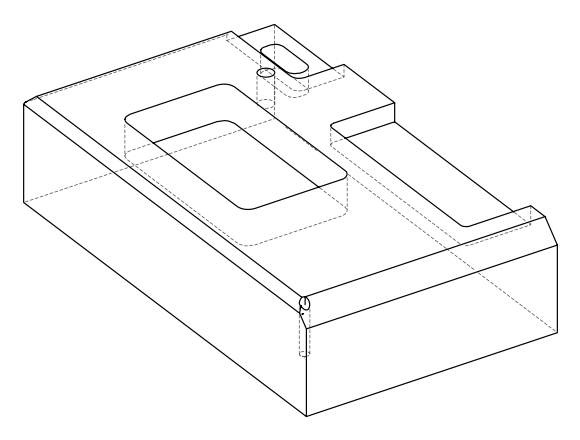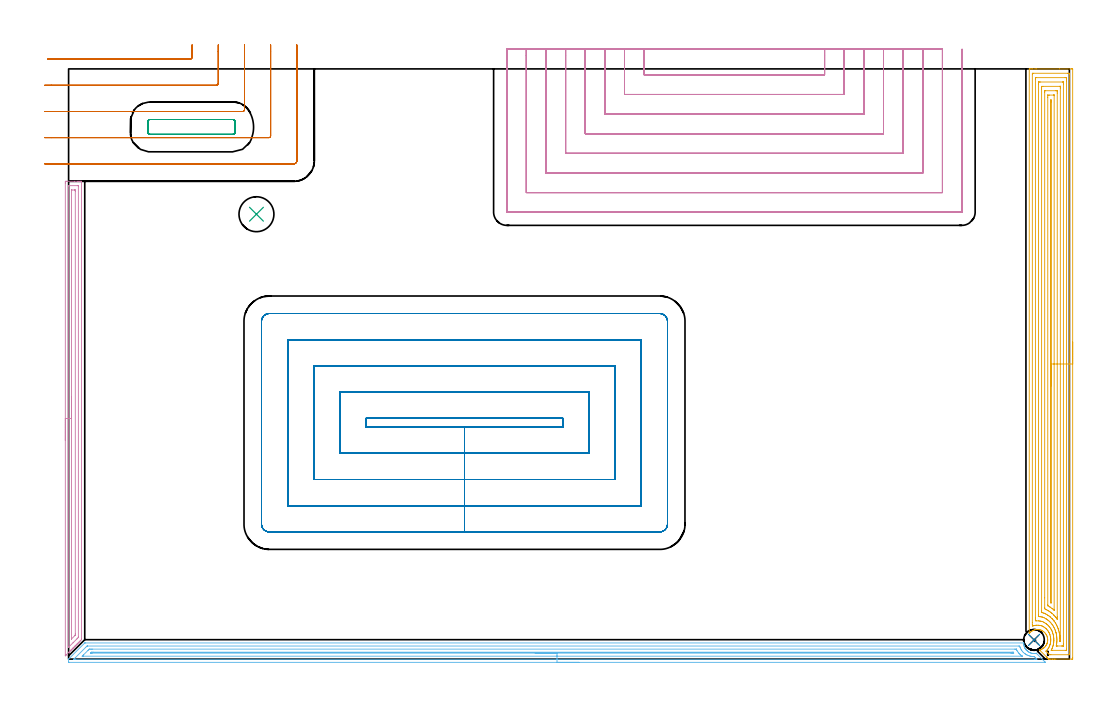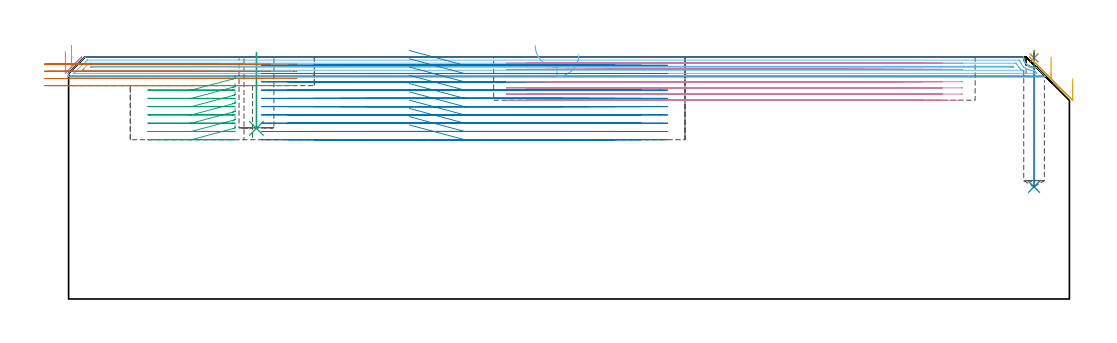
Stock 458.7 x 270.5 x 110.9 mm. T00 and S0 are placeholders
(PLAN: 10 operations, 5 tool changes, 139.9 min)
(1 SPOT_DRILL | STEP1POCKET | NXT0321_9005460120000 | 0.03 min | 3 mm3)
(2 DRILL_BLIND_HOLE_INTO_CENTER | STEP1POCKET | UGT0301_490 | 0.25 min | 4053 mm3)
(3 INDEXABLE_INSERT_DRILL_BLIND_HOLE_FROM_SOLID | STEP1POCKET_1 | NXT0302_003 | 0.14 min | 6520 mm3)
(4 AREA_MILL | FG_CHAMFER_SURFACE | UGT0205_001 | 5.34 min | 6122 mm3)
(5 AREA_MILL_1 | FG_CHAMFER_SURFACE_1 | UGT0205_001 | 17.21 min | 53290 mm3)
(6 AREA_MILL_2 | FG_CHAMFER_SURFACE_2 | UGT0205_001 | 14.21 min | 17301 mm3)
(7 MILL_CORNER_NOTCH_RECTANGULAR | CORNER_NOTCH_RECTANGULAR | NXT0201_012 | Follow Part, ap 4, ae 75% | 5.35 min | 75621 mm3)
(8 MILL_RECTANGULAR_POCKET | POCKET_RECTANGULAR_STRAIGHT | NXT0201_012 | Follow Part, ap 4, ae 75% | 40 min | 885028 mm3)
(9 MILL_RECTANGULAR_POCKET_1 | POCKET_RECTANGULAR_STRAIGHT_1 | NXT0201_012 | Follow Part, ap 4, ae 75% | 2.05 min | 29915 mm3)
(10 MILL_SLOT | SLOT_PARTIAL_RECTANGULAR | NXT0201_011 | Follow Part, ap 3, ae 75% | 55.31 min | 313042 mm3)
(TOOL NXT0321_9005460120000 | NC Spot Drill, 142deg, 12mm, Carbide, Uncoated | D12 PA142 FL30 Z2)
(TOOL UGT0301_490 | Carbide Drill 9.5 mm | D9.5 PA118 FL81 Z2)
(TOOL NXT0302_003 | Index. Insert Drill 16mm [880-D1600L20-05] | D16 PA176 FL80 Z2)
(TOOL UGT0205_001 | Chamfer Mill 20 x 3 x 45 deg. | D20 FL50 Z2)
(TOOL NXT0201_012 | ENDMILL 16mm [2P460-1600-NA 1630] | D16 FL38 Z6)
(TOOL NXT0201_011 | ENDMILL 12mm [2P460-1200-NA 1630] | D12 FL38 Z6)
(OP 1 SPOT_DRILL)
G17 G21 G94 G90
T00 M6
G54
G17 G0 G90 X442.5 Y8.8 S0 M3
G43 Z120.9 H0
G94 G81 G98 Z110.491 F250. R113.9
G80
M5
M2
(OP 2 DRILL_BLIND_HOLE_INTO_CENTER)
G17 G21 G94 G90
T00 M6
G54
G17 G0 G90 X442.5 Y8.8 S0 M3
G43 Z120.9 H0
G94 G81 G98 Z51.4 F250. R112.9
G80
M5
M2
(OP 3 INDEXABLE_INSERT_DRILL_BLIND_HOLE_FROM_SOLID)
G17 G21 G94 G90
T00 M6
G54
G17 G0 G90 X86.1 Y203.9 S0 M3
G43 Z120.9 H1
G94 G81 G98 Z78.2 F250. R112.9
G80
M5
M2
(OP 4 AREA_MILL)
G17 G21 G94 G90
T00 M6
G54
G17 G0 G90 X-1.5 Y100.25 S1061 M3
G43 Z120.9 H0
Z113.5
G94 G1 Y100.288 Z112.628 F250.
Y100.402 Z111.764
Y100.591 Z110.912
Y100.853 Z110.08
Y101.187 Z109.274
Y101.59 Z108.5
Y102.059 Z107.764
Y102.59 Z107.072
Y103.179 Z106.429
Y103.822 Z105.84
Y104.514 Z105.308
Y105.25 Z104.84
Y106.024 Z104.437
Y106.83 Z104.103
Y107.662 Z103.841
Y108.514 Z103.652
Y109.379 Z103.538
Y110.25 Z103.5
Y218.069
X-1.499 Y218.378 Z103.501
X-1.493 Y218.956 Z103.504
X-1.492 Y218.992 Z103.506
X-0.918 Y219. Z104.079
X2.645 Z107.64
X4.078 Z109.074
X4.427 Z109.422
X5.125 Z110.124
X5.444 Z110.444
X5.849 Y218.992 Z110.84
X5.897 Y218.99 Z110.888
X5.9 Y218.825 Z110.9
Y9.256
X5.904 Y8.912 Z110.896
X5.625 Y8.625 Z110.625
X5.318 Y8.316 Z110.314
X5.258 Y8.257 Z110.257
X5.08 Y8.08 Z110.079
X5.021 Y8.019 Z110.017
X4.962 Y7.961 Z109.961
X4.782 Y7.782 Z109.781
X4.724 Y7.722 Z109.721
X4.666 Y7.665 Z109.665
X4.484 Y7.484 Z109.483
X4.427 Y7.425 Z109.424
X4.37 Y7.369 Z109.369
X4.186 Y7.186 Z109.185
X4.13 Y7.129 Z109.127
X4.074 Y7.073 Z109.073
X3.889 Y6.888 Z108.888
X3.833 Y6.832 Z108.83
X3.778 Y6.777 Z108.777
X3.591 Y6.59 Z108.59
X3.536 Y6.535 Z108.533
X3.482 Y6.481 Z108.481
X3.293 Y6.292 Z108.292
X3.239 Y6.238 Z108.236
X3.186 Y6.185 Z108.185
X2.995 Y5.995 Z107.994
X2.942 Y5.941 Z107.939
X2.89 Y5.889 Z107.889
X2.697 Y5.697 Z107.696
X2.645 Y5.644 Z107.642
X2.594 Y5.593 Z107.593
X2.399 Y5.399 Z107.398
X2.348 Y5.347 Z107.345
X2.298 Y5.297 Z107.297
X2.101 Y5.101 Z107.1
X2.051 Y5.05 Z107.048
X2.002 Y5.001 Z107.001
X1.804 Y4.803 Z106.803
X1.755 Y4.753 Z106.752
X1.706 Y4.705 Z106.705
X1.506 Y4.505 Z106.505
X1.458 Y4.456 Z106.455
X1.41 Y4.409 Z106.409
X1.208 Y4.207 Z106.207
X1.161 Y4.159 Z106.158
X1.114 Y4.113 Z106.113
X0.91 Y3.909 Z105.909
X0.864 Y3.862 Z105.861
X0.818 Y3.817 Z105.817
X0.612 Y3.612 Z105.611
X0.567 Y3.566 Z105.564
X0.522 Y3.521 Z105.521
X0.314 Y3.314 Z105.313
X0.27 Y3.269 Z105.267
X0.226 Y3.225 Z105.225
X0.016 Y3.016 Z105.015
X-0.918 Y2.081 Z104.08
X-1.037 Y1.963 Z103.963
X-1.168 Y1.832 Z103.832
X-1.363 Y1.636 Z103.634
X-1.477 Y1.526 Z103.521
X-1.494 Y1.517 Z103.503
X-1.499 Y1.526 Z103.499
X-1.5 Y1.733 Z103.5
Y110.25
X-0.086 Z104.914
Y216.65
X-0.085 Y216.709 Z104.915
X-0.08 Y216.827 Z104.92
X-0.071 Y216.99 Z104.929
X-0.027 Y216.992 Z104.973
X0.457 Y216.999 Z105.457
X4.02 Z109.02
X4.427 Y216.992 Z109.427
X4.478 Y216.99 Z109.478
X4.483 Y216.768 Z109.483
X4.485 Y216.65 Z109.485
Y10.106
X4.483 Y10.047 Z109.483
X4.477 Y9.939 Z109.477
X4.427 Y9.884 Z109.427
X4.124 Y9.575 Z109.124
X3.822 Y9.271 Z108.822
X2.034 Y7.484 Z107.034
X0.247 Y5.697 Z105.247
X0.109 Y5.56 Z105.109
X-0.027 Y5.428 Z104.973
X-0.074 Y5.387 Z104.926
X-0.079 Y5.388 Z104.921
X-0.082 Y5.442 Z104.918
X-0.085 Y5.52 Z104.915
X-0.086 Y5.756 Z104.914
Y110.25
X1.328 Z106.328
X1.329 Y214.804 Z106.329
X1.33 Y214.911 Z106.33
X1.333 Y214.963 Z106.333
X1.334 Y214.982 Z106.334
X1.364 Y214.99 Z106.364
X1.561 Y214.998 Z106.561
X2.645 Y214.999 Z107.645
X2.841 Y214.997 Z107.841
X2.971 Y214.993 Z107.971
X3.065 Y214.988 Z108.065
X3.067 Y214.946 Z108.067
X3.069 Y214.804 Z108.069
X3.071 Y214.377 Z108.071
Y11.525
X3.069 Y11.058 Z108.069
X3.067 Y11.006 Z108.067
X3.065 Y10.983 Z108.065
X3.051 Y10.963 Z108.051
X2.986 Y10.89 Z107.986
X2.901 Y10.802 Z107.901
X1.372 Y9.271 Z106.372
X1.357 Y9.258 Z106.357
X1.347 Y9.252 Z106.347
X1.336 Y9.248 Z106.336
X1.333 Y9.255 Z106.333
X1.331 Y9.271 Z106.331
X1.329 Y9.311 Z106.329
Y32.058
X1.328 Y110.25 Z106.328
Y111.122 Z106.367
Y111.987 Z106.48
Y112.838 Z106.669
Y113.67 Z106.932
Y114.476 Z107.265
Y115.25 Z107.668
Y115.986 Z108.137
Y116.678 Z108.668
Y117.321 Z109.257
Y117.911 Z109.901
Y118.442 Z110.593
Y118.91 Z111.328
Y119.313 Z112.102
Y119.647 Z112.908
Y119.909 Z113.74
Y120.098 Z114.592
Y120.212 Z115.457
Y120.25 Z116.328
G0 Z120.9
M5
M2
(OP 5 AREA_MILL_1)
G17 G21 G94 G90
T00 M6
G54
G17 G0 G90 X460.2 Y145.25 S1061 M3
G43 Z120.9 H0
Z101.
G94 G1 Y145.212 Z100.128 F250.
Y145.098 Z99.264
Y144.909 Z98.412
Y144.647 Z97.58
Y144.313 Z96.774
Y143.91 Z96.
Y143.441 Z95.264
Y142.91 Z94.572
Y142.321 Z93.929
Y141.678 Z93.34
Y140.986 Z92.808
Y140.25 Z92.34
Y139.476 Z91.937
Y138.67 Z91.603
Y137.838 Z91.341
Y136.986 Z91.152
Y136.122 Z91.038
Y135.25 Z91.
X460.199 Y0.596 Z91.001
X460.195 Y0.01 Z91.002
X460.192 Y0.006 Z91.005
X459.609 Y0. Z91.588
X452.478 Z98.715
X451.886 Z99.311
X451.587 Z99.609
X450.995 Z100.201
X450.696 Z100.499
X450.097 Z101.102
X449.585 Z101.614
X449.211 Z101.978
X449.201 Z101.988
X449.195 Y0.003 Z101.994
X449.189 Y0.006 Z102.001
X449.178 Y0.017 Z102.011
X449.049 Y0.15 Z102.149
X448.913 Y0.285 Z102.283
X448.777 Y0.422 Z102.421
X448.603 Y0.596 Z102.594
X448.467 Y0.731 Z102.729
X448.331 Y0.868 Z102.866
X448.157 Y1.042 Z103.04
X445.347 Y3.851 Z105.849
X445.037 Y4.163 Z106.163
Y4.164
X445.361 Y4.25 Z105.836
X445.644 Y4.348 Z105.555
X445.793 Y4.415 Z105.406
X446.095 Y4.55 Z105.105
X446.53 Y4.792 Z104.665
X446.684 Y4.897 Z104.51
X446.813 Y4.984 Z104.384
X446.905 Y5.054 Z104.295
X447.084 Y5.194 Z104.114
X447.419 Y5.512 Z103.78
X447.664 Y5.791 Z103.535
X447.782 Y5.946 Z103.416
X447.891 Y6.088 Z103.307
X448.109 Y6.439 Z103.088
X448.306 Y6.802 Z102.894
X448.317 Y6.827 Z102.883
X448.383 Y6.982 Z102.817
X448.485 Y7.284 Z102.713
X448.534 Y7.426 Z102.664
X448.649 Y7.876 Z102.548
X448.652 Y7.896 Z102.545
X448.66 Y7.953 Z102.535
X448.7 Y8.206 Z102.497
X448.716 Y8.321 Z102.477
X448.722 Y8.398 Z102.468
X448.736 Y8.545 Z102.457
X448.74 Y8.621 Z102.454
X448.743 Y8.689 Z102.452
X448.745 Y8.77 Z102.447
Y8.788
X448.744 Y8.882 Z102.449
X448.721 Y9.218 Z102.477
X448.698 Y9.383 Z102.499
X448.68 Y9.513 Z102.516
X448.661 Y9.664 Z102.538
X448.616 Y9.851 Z102.583
X448.588 Y9.959 Z102.607
X448.552 Y10.114 Z102.646
X448.406 Y10.557 Z102.793
X448.305 Y10.797 Z102.892
X448.276 Y10.851 Z102.92
X448.13 Y11.13 Z103.069
X448.106 Y11.17 Z103.094
X447.934 Y11.451 Z103.266
X447.686 Y11.78 Z103.514
X447.419 Y12.089 Z103.781
X447.156 Y12.345 Z104.044
X446.851 Y12.588 Z104.349
X446.532 Y12.807 Z104.668
X446.115 Y13.04 Z105.085
X445.687 Y13.239 Z105.513
X445.644 Y13.328 Z105.556
X445.199 Y13.401 Z106.001
X444.757 Y13.479 Z106.443
X444.314 Y13.528 Z106.886
X443.87 Y13.538 Z107.33
X443.425 Y13.503 Z107.775
X442.983 Y13.43 Z108.217
X442.646 Y13.346 Z108.554
X442.314 Y13.239 Z108.886
X442.095 Y13.144 Z109.105
X441.643 Y12.91 Z109.557
X441.208 Y12.63 Z109.992
X440.844 Y12.345 Z110.356
X440.575 Y12.08 Z110.625
X440.52 Y12.022 Z110.68
X440.307 Y11.801 Z110.893
X440.3 Y12.188 Z110.9
Y270.35
X440.302 Y270.491 Z110.888
X440.315 Y270.494 Z110.876
X440.347 Y270.496 Z110.844
X440.697 Y270.5 Z110.502
X441.183 Z110.016
X441.782 Z109.413
X442.973 Z108.224
X443.565 Z107.629
X454.113 Z97.084
X459.609 Z91.588
X459.908 Y270.497 Z91.289
X460.192 Y270.49 Z91.006
X460.199 Y270.206 Z90.999
X460.2 Y135.25 Z91.
X458.786 Z92.414
Y2.312
X458.779 Y2.024 Z92.421
X458.763 Y2.01 Z92.437
X458.718 Y2.008 Z92.482
X458.205 Y2.001 Z92.995
X450.182 Z101.018
X449.804 Y2.007 Z101.396
X449.679 Y2.01 Z101.521
X449.64 Y2.021 Z101.56
X449.606 Y2.051 Z101.594
X449.539 Y2.115 Z101.661
X449.271 Y2.379 Z101.929
X448.913 Y2.737 Z102.287
X448.38 Y3.271 Z102.82
X448.022 Y3.637 Z103.178
X448.009 Y3.656 Z103.191
Y3.657
X448.022 Y3.673 Z103.178
X448.264 Y3.92 Z102.936
X448.479 Y4.163 Z102.721
X448.674 Y4.401 Z102.526
X448.913 Y4.718 Z102.287
X449.044 Y4.923 Z102.156
X449.125 Y5.054 Z102.075
X449.369 Y5.49 Z101.831
X449.465 Y5.673 Z101.735
X449.588 Y5.946 Z101.612
X449.625 Y6.036 Z101.575
X449.649 Y6.101 Z101.551
X449.804 Y6.553 Z101.396
X449.869 Y6.773 Z101.331
X449.886 Y6.838 Z101.314
X449.974 Y7.199 Z101.226
X450.033 Y7.501 Z101.167
X450.068 Y7.73 Z101.132
X450.11 Y8.021 Z101.09
X450.135 Y8.29 Z101.065
X450.152 Y8.621 Z101.048
X450.155 Y8.888 Z101.045
X450.14 Y9.177 Z101.06
X450.114 Y9.513 Z101.086
X450.019 Y10.19 Z101.181
X449.97 Y10.405 Z101.23
X449.804 Y11.037 Z101.396
X449.721 Y11.297 Z101.479
X449.677 Y11.424 Z101.523
X449.48 Y11.896 Z101.72
X449.328 Y12.188 Z101.872
X449.18 Y12.456 Z102.02
X448.913 Y12.881 Z102.287
X448.763 Y13.08 Z102.437
X448.432 Y13.488 Z102.768
X448.231 Y13.714 Z102.969
X448.022 Y13.927 Z103.178
X447.975 Y13.972 Z103.225
X447.51 Y14.346 Z103.69
X447.13 Y14.608 Z104.07
X446.696 Y14.864 Z104.504
X446.399 Y15.031 Z104.801
X446.239 Y15.132 Z104.961
X446.046 Y15.235 Z105.154
X445.796 Y15.306 Z105.404
X445.347 Y15.383 Z105.853
X444.731 Y15.481 Z106.469
X444.456 Y15.508 Z106.744
X443.795 Y15.525 Z107.405
X443.565 Y15.507 Z107.635
X443.253 Y15.478 Z107.947
X442.992 Y15.437 Z108.208
X442.673 Y15.374 Z108.527
X442.271 Y15.266 Z108.929
X441.782 Y15.11 Z109.418
X441.721 Y15.755 Z109.479
X441.714 Y16.715 Z109.486
Y268.188
X441.721 Y268.476 Z109.479
X441.737 Y268.49 Z109.463
X441.782 Y268.492 Z109.418
X442.295 Y268.499 Z108.905
X457.827 Y268.5 Z93.373
X458.341 Y268.498 Z92.859
X458.718 Y268.492 Z92.482
X458.766 Y268.49 Z92.434
X458.779 Y268.323 Z92.421
X458.784 Y268.188 Z92.416
X458.785 Y268.121 Z92.415
X458.786 Y135.25 Z92.414
X457.372 Z93.828
X457.371 Y4.619 Z93.829
X457.368 Y4.163 Z93.832
X457.365 Y4.054 Z93.835
X457.362 Y4.01 Z93.838
X457.26 Y4.006 Z93.94
X457.097 Y4.001 Z94.103
X450.696 Z100.504
X450.533 Y4.004 Z100.667
X450.425 Y4.009 Z100.775
X450.363 Y4.014 Z100.837
X450.382 Y4.054 Z100.818
X450.524 Y4.334 Z100.676
X450.696 Y4.681 Z100.504
X450.808 Y4.942 Z100.392
X450.853 Y5.054 Z100.347
X451.044 Y5.598 Z100.156
X451.153 Y5.946 Z100.047
X451.245 Y6.289 Z99.955
X451.371 Y6.838 Z99.829
X451.406 Y7.019 Z99.794
X451.511 Y7.73 Z99.689
X451.519 Y7.798 Z99.681
X451.548 Y8.192 Z99.652
X451.573 Y8.621 Z99.627
Y8.635
X451.563 Y9.075 Z99.637
X451.541 Y9.513 Z99.659
X451.538 Y9.562 Z99.662
X451.487 Y10.004 Z99.713
X451.433 Y10.405 Z99.767
X451.405 Y10.587 Z99.795
X451.325 Y10.975 Z99.875
X451.243 Y11.297 Z99.957
X451.117 Y11.766 Z100.083
X450.982 Y12.188 Z100.218
X450.906 Y12.401 Z100.294
X450.696 Y12.925 Z100.504
X450.624 Y13.08 Z100.576
X450.553 Y13.223 Z100.647
X450.27 Y13.73 Z100.93
X450.119 Y13.972 Z101.081
X449.804 Y14.441 Z101.396
X449.468 Y14.864 Z101.732
X449.215 Y15.163 Z101.985
X448.913 Y15.479 Z102.287
X448.611 Y15.755 Z102.589
X448.287 Y16.021 Z102.913
X448.022 Y16.218 Z103.178
X447.771 Y16.391 Z103.429
X447.352 Y16.647 Z103.848
X446.804 Y16.973 Z104.396
X446.419 Y17.164 Z104.781
X446.239 Y17.22 Z104.961
X445.906 Y17.302 Z105.294
X445.511 Y17.375 Z105.689
X445.347 Y17.4 Z105.853
X444.937 Y17.458 Z106.263
X444.478 Y17.517 Z106.722
X443.565 Y17.522 Z107.635
X443.135 Y17.539 Z108.065
X443.131 Y17.997 Z108.069
X443.129 Y18.431 Z108.071
Y18.867
Y265.881
X443.132 Y266.337 Z108.068
X443.135 Y266.445 Z108.065
X443.138 Y266.49 Z108.062
X443.24 Y266.494 Z107.96
X443.403 Y266.499 Z107.797
X456.773 Z94.427
X456.935 Y266.496 Z94.265
X457.098 Y266.49 Z94.102
X457.365 Y266.473 Z93.835
X457.367 Y266.337 Z93.833
X457.37 Y265.902 Z93.83
X457.371 Y265.446 Z93.829
X457.372 Y265.009 Z93.828
Y135.25
X455.957 Z95.243
Y6.838
X455.952 Y6.038 Z95.248
X455.951 Y6.015 Z95.249
X455.936 Y6.01 Z95.264
X455.885 Y6.005 Z95.315
X455.781 Y6.002 Z95.419
X455.571 Y6. Z95.629
X455.153 Z96.047
X453.316 Z97.884
X452.945 Y6.005 Z98.255
X452.76 Y6.01 Z98.44
X452.682 Y6.014 Z98.518
X452.691 Y6.062 Z98.509
X452.778 Y6.538 Z98.422
X452.824 Y6.838 Z98.376
X452.893 Y7.315 Z98.307
X452.934 Y7.73 Z98.266
X452.963 Y8.137 Z98.237
X452.981 Y8.621 Z98.219
X452.978 Y9.013 Z98.222
X452.956 Y9.513 Z98.244
X452.921 Y9.962 Z98.279
X452.872 Y10.405 Z98.328
X452.791 Y10.984 Z98.409
X452.732 Y11.297 Z98.468
X452.658 Y11.646 Z98.542
X452.54 Y12.127 Z98.66
X452.524 Y12.188 Z98.676
X452.478 Y12.352 Z98.722
X452.248 Y13.08 Z98.952
X452.117 Y13.442 Z99.083
X451.898 Y13.972 Z99.302
X451.799 Y14.184 Z99.401
X451.587 Y14.596 Z99.613
X451.439 Y14.864 Z99.761
X451.238 Y15.213 Z99.962
X450.871 Y15.755 Z100.329
X450.696 Y15.997 Z100.504
X450.165 Y16.647 Z101.035
X449.804 Y17.034 Z101.396
X449.255 Y17.539 Z101.945
X448.913 Y17.815 Z102.287
X448.681 Y17.987 Z102.519
X448.443 Y18.153 Z102.757
X448.046 Y18.406 Z103.154
X448.004 Y18.431 Z103.196
X447.13 Y18.926 Z104.07
X446.792 Y19.093 Z104.408
X446.325 Y19.237 Z104.875
X446.239 Y19.256 Z104.961
X445.922 Y19.322 Z105.278
X445.347 Y19.414 Z105.853
X445.239 Y19.431 Z105.961
X444.632 Y19.513 Z106.568
X444.56 Y19.524 Z106.64
X444.549 Y19.532 Z106.651
X444.547 Y19.549 Z106.653
X444.545 Y19.592 Z106.655
X444.543 Y19.771 Z106.657
Y20.127
Y263.662
X444.548 Y264.462 Z106.652
X444.549 Y264.485 Z106.651
X444.564 Y264.49 Z106.636
X444.615 Y264.495 Z106.585
X444.719 Y264.498 Z106.481
X444.929 Y264.5 Z106.271
X445.347 Z105.853
X455.596 Z95.604
X455.791 Y264.499 Z95.409
X455.888 Y264.496 Z95.312
X455.936 Y264.491 Z95.264
X455.951 Y264.487 Z95.249
X455.957 Y263.662 Z95.243
Y135.25
X454.543 Z96.657
X454.542 Y8.34 Z96.658
X454.54 Y8.203 Z96.66
X454.536 Y8.025 Z96.664
X454.478 Y8.01 Z96.722
X454.413 Z96.787
X454.388 Y8.021 Z96.812
X454.39 Y8.134 Z96.81
X454.397 Y8.486 Z96.803
Y8.621
X454.393 Y8.928 Z96.807
X454.382 Y9.392 Z96.818
X454.376 Y9.513 Z96.824
X454.348 Y9.913 Z96.852
X454.315 Y10.351 Z96.885
X454.309 Y10.405 Z96.891
X454.261 Y10.83 Z96.939
X454.194 Y11.297 Z97.006
X454.182 Y11.376 Z97.018
X454.019 Y12.188 Z97.181
X453.943 Y12.507 Z97.257
X453.79 Y13.08 Z97.41
X453.587 Y13.755 Z97.613
X453.513 Y13.972 Z97.687
X453.37 Y14.37 Z97.83
X453.167 Y14.864 Z98.033
X453.012 Y15.222 Z98.188
X452.736 Y15.755 Z98.464
X452.478 Y16.221 Z98.722
X452.219 Y16.647 Z98.981
X451.679 Y17.447 Z99.521
X451.607 Y17.539 Z99.593
X451.587 Y17.563 Z99.613
X451.193 Y18.033 Z100.007
X450.844 Y18.431 Z100.356
X450.696 Y18.588 Z100.504
X449.904 Y19.322 Z101.296
X449.804 Y19.404 Z101.396
X449.417 Y19.71 Z101.783
X448.913 Y20.044 Z102.287
X448.647 Y20.214 Z102.553
X448.022 Y20.575 Z103.178
X447.683 Y20.767 Z103.517
X447.13 Y21.035 Z104.07
X446.922 Y21.106 Z104.278
X446.239 Y21.271 Z104.961
X446.021 Y21.324 Z105.179
X445.964 Y21.348 Z105.236
X445.962 Y21.383 Z105.238
X445.958 Y21.998 Z105.242
X445.957 Y22.279 Z105.243
Y261.269
X445.958 Y261.879 Z105.242
X445.96 Y262.158 Z105.24
X445.964 Y262.441 Z105.236
X445.973 Y262.49 Z105.227
X446.006 Y262.493 Z105.194
X446.084 Y262.497 Z105.116
X446.239 Y262.499 Z104.961
X446.509 Y262.5 Z104.691
X454.261 Y262.499 Z96.939
X454.534 Y262.497 Z96.666
X454.54 Y262.492 Z96.66
X454.541 Y262.49 Z96.659
X454.543 Y261.879 Z96.657
Y261.597
Y135.25
X453.129 Z98.071
Y19.322
X453.127 Y18.673 Z98.073
X453.125 Y18.431 Z98.075
X453.122 Y18.238 Z98.078
X452.98 Y18.431 Z98.22
X452.714 Y18.797 Z98.486
X452.478 Y19.107 Z98.722
X452.305 Y19.322 Z98.895
X451.976 Y19.709 Z99.224
X451.587 Y20.149 Z99.613
X451.525 Y20.214 Z99.675
X450.696 Y20.976 Z100.504
X450.547 Y21.106 Z100.653
X450.131 Y21.427 Z101.069
X449.804 Y21.657 Z101.396
X449.29 Y21.998 Z101.91
X448.913 Y22.222 Z102.287
X448.373 Y22.538 Z102.827
X448.022 Y22.72 Z103.178
X447.691 Y22.889 Z103.509
X447.378 Y23.059 Z103.822
X447.376 Y23.215 Z103.824
X447.372 Y23.539 Z103.828
X447.371 Y28.1 Z103.829
X447.372 Y259.853 Z103.828
X447.373 Y260.095 Z103.827
X447.378 Y260.42 Z103.822
X447.381 Y260.49 Z103.819
X447.482 Y260.494 Z103.718
X447.618 Y260.499 Z103.582
X452.478 Y260.5 Z98.722
X452.967 Y260.498 Z98.233
X453.093 Y260.493 Z98.107
X453.117 Y260.491 Z98.083
X453.122 Y260.448 Z98.078
X453.126 Y260.339 Z98.074
X453.128 Y260.095 Z98.072
X453.129 Y259.444 Z98.071
Y135.25
X451.715 Z99.485
X451.714 Y22.634 Z99.486
X451.713 Y22.549 Z99.487
X451.71 Y22.481 Z99.49
X451.708 Y22.452 Z99.492
X451.699 Y22.458 Z99.501
X451.587 Y22.55 Z99.613
X451.184 Y22.889 Z100.016
X450.696 Y23.263 Z100.504
X449.937 Y23.781 Z101.263
X449.804 Y23.863 Z101.396
X449.596 Y23.99 Z101.604
X448.913 Y24.39 Z102.287
X448.835 Y24.439 Z102.365
X448.792 Y24.467 Z102.408
X448.79 Y24.546 Z102.41
X448.787 Y24.673 Z102.413
X448.786 Y24.8 Z102.414
X448.785 Y257.547 Z102.415
X448.787 Y258.312 Z102.413
X448.789 Y258.435 Z102.411
X448.792 Y258.478 Z102.408
X448.799 Y258.49 Z102.401
X448.819 Y258.493 Z102.381
X448.913 Y258.496 Z102.287
X449.616 Y258.5 Z101.584
X451.399 Z99.801
X451.587 Y258.499 Z99.613
X451.65 Y258.497 Z99.55
X451.699 Y258.492 Z99.501
X451.708 Y258.489 Z99.492
X451.71 Y258.474 Z99.49
X451.713 Y258.439 Z99.487
X451.714 Y258.312 Z99.486
X451.715 Y258.184 Z99.485
Y135.25
X450.3 Z100.9
Y25.909
X450.297 Y25.809 Z100.903
X450.293 Y25.754 Z100.907
X450.283 Y25.758 Z100.917
X450.253 Y25.778 Z100.947
X450.206 Y25.814 Z100.994
X450.202 Y25.91 Z100.998
X450.2 Y25.96 Z101.
Y255.241
X450.201 Y255.636 Z100.999
X450.204 Y256.031 Z100.996
X450.206 Y256.126 Z100.994
X450.25 Y256.448 Z100.95
X450.293 Y256.131 Z100.907
X450.297 Y256.035 Z100.903
X450.3 Y255.636 Z100.9
Y255.535
Y135.25
Y134.378 Z100.938
Y133.513 Z101.051
Y132.662 Z101.24
Y131.83 Z101.503
Y131.024 Z101.836
Y130.25 Z102.239
Y129.514 Z102.708
Y128.822 Z103.239
Y128.179 Z103.828
Y127.59 Z104.472
Y127.058 Z105.164
Y126.59 Z105.9
Y126.187 Z106.673
Y125.853 Z107.479
Y125.591 Z108.311
Y125.402 Z109.163
Y125.288 Z110.028
Y125.25 Z110.9
G0 Z120.9
M5
M2
(OP 6 AREA_MILL_2)
G17 G21 G94 G90
T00 M6
G54
G17 G0 G90 X233.85 Y-1.5 S1061 M3
G43 Z120.9 H0
Z112.
G94 G1 X233.812 Z111.128 F250.
X233.698 Z110.263
X233.509 Z109.412
X233.247 Z108.58
X232.913 Z107.774
X232.51 Z107.
X232.042 Z106.264
X231.51 Z105.572
X230.921 Z104.929
X230.278 Z104.34
X229.586 Z103.808
X228.85 Z103.34
X228.076 Z102.937
X227.27 Z102.603
X226.438 Z102.341
X225.587 Z102.152
X224.722 Z102.038
X223.85 Z102.
X0.166
X0.062 Y-1.496 Z102.004
X0.01 Y-1.492 Z102.006
X0. Y-1.251 Z102.248
Y-0.141 Z103.357
X0.001 Y-0.006 Z103.49
X0.017 Y0.019 Z103.515
X7.371 Y7.371 Z110.87
X7.404 Y7.396 Z110.887
X7.756 Y7.4 Z110.9
X437.712
X437.741 Y7.395 Z110.893
X437.751 Y7.317 Z110.815
X437.752 Y7.275 Z110.774
X437.766 Y6.954 Z110.452
X437.77 Y6.924 Z110.422
X437.804 Y6.645 Z110.144
X437.891 Y6.203 Z109.703
X437.934 Y6.041 Z109.541
X438.007 Y5.767 Z109.266
X438.026 Y5.711 Z109.209
X438.207 Y5.295 Z108.792
X438.279 Y5.158 Z108.653
X438.355 Y5.012 Z108.51
X438.42 Y4.889 Z108.388
X438.456 Y4.834 Z108.333
X438.534 Y4.716 Z108.212
X438.606 Y4.605 Z108.103
X438.657 Y4.528 Z108.027
X438.753 Y4.401 Z107.9
X438.851 Y4.275 Z107.77
X438.908 Y4.198 Z107.697
X438.921 Y4.182 Z107.681
X439.051 Y4.042 Z107.541
X439.079 Y4.012 Z107.51
X439.115 Y3.98 Z107.477
X439.188 Y3.913 Z107.411
X439.349 Y3.766 Z107.265
X439.436 Y3.688 Z107.184
X439.646 Y3.522 Z107.022
X439.815 Y3.393 Z106.889
X439.944 Y3.313 Z106.808
X440.229 Y3.135 Z106.632
X440.465 Y3.016 Z106.513
X440.611 Y2.952 Z106.45
X440.709 Y2.91 Z106.407
X440.837 Y2.867 Z106.361
X441.152 Y2.755 Z106.254
X441.604 Y2.646 Z106.146
X441.979 Y2.592 Z106.085
X442.049 Y2.58 Z106.076
X442.329 Y2.558 Z106.055
X442.498 Y2.555 Z106.05
X442.598 Y2.557 Z106.052
X442.667 Y2.558 Z106.054
X442.946 Y2.581 Z106.074
X443.067 Y2.599 Z106.089
X443.473 Y2.649 Z106.149
X443.516 Y2.655 Z106.155
X443.532 Y2.656 Z106.156
X443.537 Y2.653 Z106.153
X443.558 Y2.642 Z106.141
X443.693 Y2.508 Z106.006
X447.226 Y-1.024 Z102.472
X447.617 Y-1.417 Z102.083
X447.666 Y-1.466 Z102.034
X447.683 Y-1.485 Z102.015
X447.684 Y-1.496 Z102.004
X447.683 Y-1.5 Z102.
X223.85
Y-0.086 Z103.414
X3.235
X2.611 Y-0.081 Z103.419
X2.398 Y-0.079 Z103.421
Y-0.061 Z103.439
Y-0.054 Z103.446
X2.797 Y0.347 Z103.847
X3.192 Y0.742 Z104.242
X7.756 Y5.306 Z108.806
X8.127 Y5.674 Z109.174
X8.306 Y5.846 Z109.346
X8.445 Y5.979 Z109.479
X8.649 Y5.984 Z109.484
X8.706 Y5.985 Z109.485
X435.536
X435.894 Y5.979 Z109.479
X435.948 Y5.818 Z109.318
X436.059 Y5.468 Z108.968
X436.184 Y5.158 Z108.658
X436.372 Y4.738 Z108.238
X436.628 Y4.275 Z107.775
X436.743 Y4.098 Z107.598
X436.86 Y3.923 Z107.423
X437.228 Y3.428 Z106.928
X437.265 Y3.388 Z106.888
X437.704 Y2.958 Z106.458
X438.158 Y2.579 Z106.079
X438.184 Y2.559 Z106.059
X438.252 Y2.508 Z106.008
X438.505 Y2.331 Z105.831
X438.731 Y2.191 Z105.691
X439.051 Y1.999 Z105.499
X439.301 Y1.873 Z105.373
X439.873 Y1.625 Z105.125
X439.944 Y1.599 Z105.099
X439.985 Y1.585 Z105.085
X440.498 Y1.426 Z104.926
X440.837 Y1.344 Z104.844
X441.198 Y1.269 Z104.769
X441.73 Y1.189 Z104.689
X442.21 Y1.151 Z104.651
X442.623 Y1.121 Z104.621
X443.005 Y0.742 Z104.242
X443.516 Y0.233 Z103.733
X443.722 Y0.021 Z103.521
X443.807 Y-0.069 Z103.431
X443.516 Y-0.083 Z103.417
X443.458 Y-0.084 Z103.416
X442.623 Y-0.086 Z103.414
X223.85
Y1.328 Z104.828
X6.863 Y1.329 Z104.829
X6.269 Y1.33 Z104.83
X6.256 Y1.332 Z104.832
X6.252 Y1.333 Z104.833
X6.255 Y1.344 Z104.844
X6.527 Y1.625 Z105.125
X6.693 Y1.793 Z105.293
X6.863 Y1.964 Z105.464
X8.913 Y4.014 Z107.514
X9.174 Y4.275 Z107.775
X9.358 Y4.456 Z107.956
X9.423 Y4.517 Z108.017
X9.473 Y4.562 Z108.062
X9.542 Y4.564 Z108.064
X10.136 Y4.57 Z108.07
X10.435 Y4.571 Z108.071
X11.028
X433.693
X434.288 Y4.57 Z108.07
X434.319 Y4.567 Z108.067
X434.331 Y4.565 Z108.065
X434.34 Y4.552 Z108.052
X434.384 Y4.475 Z107.975
X434.484 Y4.275 Z107.775
X434.586 Y4.074 Z107.574
X434.842 Y3.638 Z107.138
X435.003 Y3.392 Z106.892
X435.479 Y2.755 Z106.255
X435.708 Y2.508 Z106.008
X436.044 Y2.18 Z105.68
X436.372 Y1.89 Z105.39
X436.69 Y1.625 Z105.125
X436.83 Y1.515 Z105.015
X436.984 Y1.397 Z104.897
X437.039 Y1.352 Z104.852
X437.06 Y1.334 Z104.834
X437.056 Y1.333 Z104.833
X436.972 Y1.331 Z104.831
X436.672 Y1.329 Z104.829
X223.85 Y1.328 Z104.828
Y2.743 Z106.243
X10.813
X10.435 Y2.744 Z106.244
X10.194 Y2.747 Z106.247
X10.123 Y2.749 Z106.249
X10.15 Y2.79 Z106.29
X10.216 Y2.859 Z106.359
X10.435 Y3.081 Z106.581
X10.499 Y3.139 Z106.639
X10.55 Y3.15 Z106.65
X10.676 Y3.153 Z106.653
X11.091 Y3.156 Z106.656
X11.328 Y3.157 Z106.657
X432.381
X432.8 Y3.155 Z106.655
X432.87 Y3.154 Z106.654
X432.923 Y3.15 Z106.65
X432.947 Y3.141 Z106.641
X432.965 Y3.116 Z106.616
X433.074 Y2.949 Z106.449
X433.198 Y2.753 Z106.253
X432.8 Y2.746 Z106.246
X432.563 Y2.744 Z106.244
X432.327 Y2.743 Z106.243
X431.907
X223.85
X222.978 Z106.281
X222.114 Z106.395
X221.262 Z106.583
X220.43 Z106.846
X219.624 Z107.18
X218.85 Z107.582
X218.114 Z108.051
X217.422 Z108.582
X216.779 Z109.172
X216.19 Z109.815
X215.659 Z110.507
X215.19 Z111.243
X214.787 Z112.016
X214.453 Z112.822
X214.191 Z113.654
X214.002 Z114.506
X213.888 Z115.371
X213.85 Z116.243
G0 Z120.9
M5
M2
(OP 7 MILL_CORNER_NOTCH_RECTANGULAR)
G17 G21 G94 G90
T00 M6
G54
G17 G0 G90 X-9.614 Y275. S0 M3
G43 Z120.9 H1
Z107.625
G94 G1 X-6.614 F250.
X55.805 F500.
G3 X56.6 Y275.795 R0.8
G1 Y278.5
Y281.5 F250.
G0 Z120.9
X-11. Y263.
Z107.625
G1 X-8.
X67.805 F500.
G3 X68.6 Y263.795 R0.8
G1 Y278.5
Y281.5 F250.
G0 Z120.9
X-11. Y251.
Z107.625
G1 X-8.
X79.805 F500.
G3 X80.6 Y251.795 R0.8
G1 Y278.5
Y281.5 F250.
G0 Z120.9
X-11. Y239.
Z107.625
G1 X-8.
X91.804 F500.
G3 X92.6 Y239.796 R0.8
G1 Y278.5
Y281.5 F250.
G0 Z120.9
X-11. Y227.
Z107.625
G1 X-8.
X103.3 F500.
G3 X104.6 Y228.3 R1.3
G1 Y278.5
Y281.5 F250.
G0 Z120.9
X-9.614 Y275.
Z104.35
G1 X-6.614
X55.805 F500.
G3 X56.6 Y275.795 R0.8
G1 Y278.5
Y281.5 F250.
G0 Z120.9
X-11. Y263.
Z104.35
G1 X-8.
X67.805 F500.
G3 X68.6 Y263.795 R0.8
G1 Y278.5
Y281.5 F250.
G0 Z120.9
X-11. Y251.
Z104.35
G1 X-8.
X79.805 F500.
G3 X80.6 Y251.795 R0.8
G1 Y278.5
Y281.5 F250.
G0 Z120.9
X-11. Y239.
Z104.35
G1 X-8.
X91.805 F500.
G3 X92.6 Y239.796 R0.8
G1 Y278.5
Y281.5 F250.
G0 Z120.9
X-11. Y227.
Z104.35
G1 X-8.
X103.3 F500.
G3 X104.6 Y228.3 R1.3
G1 Y278.5
Y281.5 F250.
G0 Z120.9
X-9.614 Y275.
Z101.075
G1 X-6.614
X55.805 F500.
G3 X56.6 Y275.795 R0.8
G1 Y278.5
Y281.5 F250.
G0 Z120.9
X-11. Y263.
Z101.075
G1 X-8.
X67.805 F500.
G3 X68.6 Y263.795 R0.8
G1 Y278.5
Y281.5 F250.
G0 Z120.9
X-11. Y251.
Z101.075
G1 X-8.
X79.805 F500.
G3 X80.6 Y251.795 R0.8
G1 Y278.5
Y281.5 F250.
G0 Z120.9
X-11. Y239.
Z101.075
G1 X-8.
X91.805 F500.
G3 X92.6 Y239.796 R0.8
G1 Y278.5
Y281.5 F250.
G0 Z120.9
X-11. Y227.
Z101.075
G1 X-8.
X103.3 F500.
G3 X104.6 Y228.3 R1.3
G1 Y278.5
Y281.5 F250.
G0 Z120.9
X-9.614 Y275.
Z97.8
G1 X-6.614
X55.805 F500.
G3 X56.6 Y275.795 R0.8
G1 Y278.5
Y281.5 F250.
G0 Z120.9
X-11. Y263.
Z97.8
G1 X-8.
X67.805 F500.
G3 X68.6 Y263.795 R0.8
G1 Y278.5
Y281.5 F250.
G0 Z120.9
X-11. Y251.
Z97.8
G1 X-8.
X79.805 F500.
G3 X80.6 Y251.795 R0.8
G1 Y278.5
Y281.5 F250.
G0 Z120.9
X-11. Y239.
Z97.8
G1 X-8.
X91.805 F500.
G3 X92.6 Y239.796 R0.8
G1 Y278.5
Y281.5 F250.
G0 Z120.9
X-11. Y227.
Z97.8
G1 X-8.
X103.3 F500.
G3 X104.6 Y228.3 R1.3
G1 Y278.5
Y281.5 F250.
G0 Z120.9
M5
M2
(OP 8 MILL_RECTANGULAR_POCKET)
G17 G21 G94 G90
T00 M6
G54
G17 G0 G90 X156.109 Y106.3 S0 M3
G43 Z120.9 H1
Z113.9
G94 G1 X181.45 Z107.11 F250.
X226.5 F500.
Y110.4
X136.4
Y106.3
X181.45
Y94.3
X238.5
Y122.4
X124.4
Y94.3
X181.45
Y82.3
X250.5
Y134.4
X112.4
Y82.3
X181.45
Y70.3
X262.5
Y146.4
X100.4
Y70.3
X181.45
Y58.3
X270.9
G3 X274.5 Y61.9 R3.6
G1 Y154.8
G3 X270.9 Y158.4 R3.6
G1 X92.
G3 X88.4 Y154.8 R3.6
G1 Y61.9
G3 X92. Y58.3 R3.6
G1 X181.45
X182.45
G0 X156.109 Y106.3 Z110.11
G1 X181.45 Z103.32 F250.
X226.5 F500.
Y110.4
X136.4
Y106.3
X181.45
Y94.3
X238.5
Y122.4
X124.4
Y94.3
X181.45
Y82.3
X250.5
Y134.4
X112.4
Y82.3
X181.45
Y70.3
X262.5
Y146.4
X100.4
Y70.3
X181.45
Y58.3
X270.9
G3 X274.5 Y61.9 R3.6
G1 Y154.8
G3 X270.9 Y158.4 R3.6
G1 X92.
G3 X88.4 Y154.8 R3.6
G1 Y61.9
G3 X92. Y58.3 R3.6
G1 X181.45
X182.45
G0 X156.109 Y106.3 Z106.32
G1 X181.45 Z99.53 F250.
X226.5 F500.
Y110.4
X136.4
Y106.3
X181.45
Y94.3
X238.5
Y122.4
X124.4
Y94.3
X181.45
Y82.3
X250.5
Y134.4
X112.4
Y82.3
X181.45
Y70.3
X262.5
Y146.4
X100.4
Y70.3
X181.45
Y58.3
X270.9
G3 X274.5 Y61.9 R3.6
G1 Y154.8
G3 X270.9 Y158.4 R3.6
G1 X92.
G3 X88.4 Y154.8 R3.6
G1 Y61.9
G3 X92. Y58.3 R3.6
G1 X181.45
X182.45
G0 X156.109 Y106.3 Z102.53
G1 X181.45 Z95.74 F250.
X226.5 F500.
Y110.4
X136.4
Y106.3
X181.45
Y94.3
X238.5
Y122.4
X124.4
Y94.3
X181.45
Y82.3
X250.5
Y134.4
X112.4
Y82.3
X181.45
Y70.3
X262.5
Y146.4
X100.4
Y70.3
X181.45
Y58.3
X270.9
G3 X274.5 Y61.9 R3.6
G1 Y154.8
G3 X270.9 Y158.4 R3.6
G1 X92.
G3 X88.4 Y154.8 R3.6
G1 Y61.9
G3 X92. Y58.3 R3.6
G1 X181.45
X182.45
G0 X156.109 Y106.3 Z98.74
G1 X181.45 Z91.95 F250.
X226.5 F500.
Y110.4
X136.4
Y106.3
X181.45
Y94.3
X238.5
Y122.4
X124.4
Y94.3
X181.45
Y82.3
X250.5
Y134.4
X112.4
Y82.3
X181.45
Y70.3
X262.5
Y146.4
X100.4
Y70.3
X181.45
Y58.3
X270.9
G3 X274.5 Y61.9 R3.6
G1 Y154.8
G3 X270.9 Y158.4 R3.6
G1 X92.
G3 X88.4 Y154.8 R3.6
G1 Y61.9
G3 X92. Y58.3 R3.6
G1 X181.45
X182.45
G0 X156.109 Y106.3 Z94.95
G1 X181.45 Z88.16 F250.
X226.5 F500.
Y110.4
X136.4
Y106.3
X181.45
Y94.3
X238.5
Y122.4
X124.4
Y94.3
X181.45
Y82.3
X250.5
Y134.4
X112.4
Y82.3
X181.45
Y70.3
X262.5
Y146.4
X100.4
Y70.3
X181.45
Y58.3
X270.9
G3 X274.5 Y61.9 R3.6
G1 Y154.8
G3 X270.9 Y158.4 R3.6
G1 X92.
G3 X88.4 Y154.8 R3.6
G1 Y61.9
G3 X92. Y58.3 R3.6
G1 X181.45
X182.45
G0 X156.109 Y106.3 Z91.16
G1 X181.45 Z84.37 F250.
X226.5 F500.
Y110.4
X136.4
Y106.3
X181.45
Y94.3
X238.5
Y122.4
X124.4
Y94.3
X181.45
Y82.3
X250.5
Y134.4
X112.4
Y82.3
X181.45
Y70.3
X262.5
Y146.4
X100.4
Y70.3
X181.45
Y58.3
X270.9
G3 X274.5 Y61.9 R3.6
G1 Y154.8
G3 X270.9 Y158.4 R3.6
G1 X92.
G3 X88.4 Y154.8 R3.6
G1 Y61.9
G3 X92. Y58.3 R3.6
G1 X181.45
X182.45
G0 X156.109 Y106.3 Z87.37
G1 X181.45 Z80.58 F250.
X226.5 F500.
Y110.4
X136.4
Y106.3
X181.45
Y94.3
X238.5
Y122.4
X124.4
Y94.3
X181.45
Y82.3
X250.5
Y134.4
X112.4
Y82.3
X181.45
Y70.3
X262.5
Y146.4
X100.4
Y70.3
X181.45
Y58.3
X270.9
G3 X274.5 Y61.9 R3.6
G1 Y154.8
G3 X270.9 Y158.4 R3.6
G1 X92.
G3 X88.4 Y154.8 R3.6
G1 Y61.9
G3 X92. Y58.3 R3.6
G1 X181.45
X182.45
G0 X156.109 Y106.3 Z83.58
G1 X181.45 Z76.79 F250.
X226.5 F500.
Y110.4
X136.4
Y106.3
X181.45
Y94.3
X238.5
Y122.4
X124.4
Y94.3
X181.45
Y82.3
X250.5
Y134.4
X112.4
Y82.3
X181.45
Y70.3
X262.5
Y146.4
X100.4
Y70.3
X181.45
Y58.3
X270.9
G3 X274.5 Y61.9 R3.6
G1 Y154.8
G3 X270.9 Y158.4 R3.6
G1 X92.
G3 X88.4 Y154.8 R3.6
G1 Y61.9
G3 X92. Y58.3 R3.6
G1 X181.45
X182.45
G0 X156.109 Y106.3 Z79.79
G1 X181.45 Z73. F250.
X226.5 F500.
Y110.4
X136.4
Y106.3
X181.45
Y94.3
X238.5
Y122.4
X124.4
Y94.3
X181.45
Y82.3
X250.5
Y134.4
X112.4
Y82.3
X181.45
Y70.3
X262.5
Y146.4
X100.4
Y70.3
X181.45
Y58.3
X270.9
G3 X274.5 Y61.9 R3.6
G1 Y154.8
G3 X270.9 Y158.4 R3.6
G1 X92.
G3 X88.4 Y154.8 R3.6
G1 Y61.9
G3 X92. Y58.3 R3.6
G1 X181.45
X182.45
G0 Z120.9
M5
M2
(OP 9 MILL_RECTANGULAR_POCKET_1)
G17 G21 G94 G90
T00 M6
G54
G17 G0 G90 X76.3 Y241.533 S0 M3
G43 Z120.9 H1
Z102.53
G94 G1 Y246.3 Z101.253 F250.
Y246.4 Z101.226
X76.236 Y246.667 Z101.152
X76.101 Y246.907 Z101.079
X75.907 Y247.101 Z101.005
X75.667 Y247.236 Z100.931
X75.4 Y247.3 Z100.858
X75.3 Z100.831
X56.3 Z95.74
X37.3 F500.
G3 X36.3 Y246.3 R1.
G1 Y241.5
G3 X37.3 Y240.5 R1.
G1 X75.3
G3 X76.3 Y241.5 R1.
G1 Y246.3
G3 X75.3 Y247.3 R1.
G1 X56.3
X55.3
G0 X76.3 Y241.533 Z98.74
G1 Y246.3 Z97.463 F250.
Y246.4 Z97.436
X76.236 Y246.667 Z97.362
X76.101 Y246.907 Z97.289
X75.907 Y247.101 Z97.215
X75.667 Y247.236 Z97.141
X75.4 Y247.3 Z97.068
X75.3 Z97.041
X56.3 Z91.95
X37.3 F500.
G3 X36.3 Y246.3 R1.
G1 Y241.5
G3 X37.3 Y240.5 R1.
G1 X75.3
G3 X76.3 Y241.5 R1.
G1 Y246.3
G3 X75.3 Y247.3 R1.
G1 X56.3
X55.3
G0 X76.3 Y241.533 Z94.95
G1 Y246.3 Z93.673 F250.
Y246.4 Z93.646
X76.236 Y246.667 Z93.572
X76.101 Y246.907 Z93.499
X75.907 Y247.101 Z93.425
X75.667 Y247.236 Z93.351
X75.4 Y247.3 Z93.278
X75.3 Z93.251
X56.3 Z88.16
X37.3 F500.
G3 X36.3 Y246.3 R1.
G1 Y241.5
G3 X37.3 Y240.5 R1.
G1 X75.3
G3 X76.3 Y241.5 R1.
G1 Y246.3
G3 X75.3 Y247.3 R1.
G1 X56.3
X55.3
G0 X76.3 Y241.533 Z91.16
G1 Y246.3 Z89.883 F250.
Y246.4 Z89.856
X76.236 Y246.667 Z89.782
X76.101 Y246.907 Z89.709
X75.907 Y247.101 Z89.635
X75.667 Y247.236 Z89.561
X75.4 Y247.3 Z89.488
X75.3 Z89.461
X56.3 Z84.37
X37.3 F500.
G3 X36.3 Y246.3 R1.
G1 Y241.5
G3 X37.3 Y240.5 R1.
G1 X75.3
G3 X76.3 Y241.5 R1.
G1 Y246.3
G3 X75.3 Y247.3 R1.
G1 X56.3
X55.3
G0 X76.3 Y241.533 Z87.37
G1 Y246.3 Z86.093 F250.
Y246.4 Z86.066
X76.236 Y246.667 Z85.992
X76.101 Y246.907 Z85.919
X75.907 Y247.101 Z85.845
X75.667 Y247.236 Z85.771
X75.4 Y247.3 Z85.698
X75.3 Z85.671
X56.3 Z80.58
X37.3 F500.
G3 X36.3 Y246.3 R1.
G1 Y241.5
G3 X37.3 Y240.5 R1.
G1 X75.3
G3 X76.3 Y241.5 R1.
G1 Y246.3
G3 X75.3 Y247.3 R1.
G1 X56.3
X55.3
G0 X76.3 Y241.533 Z83.58
G1 Y246.3 Z82.303 F250.
Y246.4 Z82.276
X76.236 Y246.667 Z82.202
X76.101 Y246.907 Z82.129
X75.907 Y247.101 Z82.055
X75.667 Y247.236 Z81.981
X75.4 Y247.3 Z81.908
X75.3 Z81.881
X56.3 Z76.79
X37.3 F500.
G3 X36.3 Y246.3 R1.
G1 Y241.5
G3 X37.3 Y240.5 R1.
G1 X75.3
G3 X76.3 Y241.5 R1.
G1 Y246.3
G3 X75.3 Y247.3 R1.
G1 X56.3
X55.3
G0 X76.3 Y241.533 Z79.79
G1 Y246.3 Z78.513 F250.
Y246.4 Z78.486
X76.236 Y246.667 Z78.412
X76.101 Y246.907 Z78.339
X75.907 Y247.101 Z78.265
X75.667 Y247.236 Z78.191
X75.4 Y247.3 Z78.118
X75.3 Z78.091
X56.3 Z73.
X37.3 F500.
G3 X36.3 Y246.3 R1.
G1 Y241.5
G3 X37.3 Y240.5 R1.
G1 X75.3
G3 X76.3 Y241.5 R1.
G1 Y246.3
G3 X75.3 Y247.3 R1.
G1 X56.3
X55.3
G0 Z120.9
M5
M2
(OP 10 MILL_SLOT)
G17 G21 G94 G90
T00 M6
G54
G17 G0 G90 X263.8 Y279.5 S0 M3
G43 Z120.9 H1
Z108.071
G94 G1 Y276.5 F250.
Y267.8 F500.
X346.5
Y276.5
Y279.5 F250.
X254.8
Y276.5
Y258.8 F500.
X355.5
Y276.5
Y279.5 F250.
X245.8
Y276.5
Y249.8 F500.
X364.5
Y276.5
Y279.5 F250.
X236.8
Y276.5
Y240.8 F500.
X373.5
Y276.5
Y279.5 F250.
X227.8
Y276.5
Y231.8 F500.
X382.5
Y276.5
Y279.5 F250.
X218.8
Y276.5
Y222.8 F500.
X391.5
Y276.5
Y279.5 F250.
X209.8
Y276.5
Y213.8 F500.
X400.5
Y276.5
Y279.5 F250.
X200.8
Y276.5
Y204.9 F500.
X200.805 Y204.845
X200.845 Y204.805
X200.9 Y204.8
X409.4
X409.455 Y204.805
X409.495 Y204.845
X409.5 Y204.9
Y276.5
Y279.5 F250.
G0 X263.8 Z105.243
G1 Y276.5
Y267.8 F500.
X346.5
Y276.5
Y279.5 F250.
X254.8
Y276.5
Y258.8 F500.
X355.5
Y276.5
Y279.5 F250.
X245.8
Y276.5
Y249.8 F500.
X364.5
Y276.5
Y279.5 F250.
X236.8
Y276.5
Y240.8 F500.
X373.5
Y276.5
Y279.5 F250.
X227.8
Y276.5
Y231.8 F500.
X382.5
Y276.5
Y279.5 F250.
X218.8
Y276.5
Y222.8 F500.
X391.5
Y276.5
Y279.5 F250.
X209.8
Y276.5
Y213.8 F500.
X400.5
Y276.5
Y279.5 F250.
X200.8
Y276.5
Y204.9 F500.
X200.805 Y204.845
X200.845 Y204.805
X200.9 Y204.8
X409.4
X409.455 Y204.805
X409.495 Y204.845
X409.5 Y204.9
Y276.5
Y279.5 F250.
G0 X263.8 Z102.414
G1 Y276.5
Y267.8 F500.
X346.5
Y276.5
Y279.5 F250.
X254.8
Y276.5
Y258.8 F500.
X355.5
Y276.5
Y279.5 F250.
X245.8
Y276.5
Y249.8 F500.
X364.5
Y276.5
Y279.5 F250.
X236.8
Y276.5
Y240.8 F500.
X373.5
Y276.5
Y279.5 F250.
X227.8
Y276.5
Y231.8 F500.
X382.5
Y276.5
Y279.5 F250.
X218.8
Y276.5
Y222.8 F500.
X391.5
Y276.5
Y279.5 F250.
X209.8
Y276.5
Y213.8 F500.
X400.5
Y276.5
Y279.5 F250.
X200.8
Y276.5
Y204.9 F500.
X200.805 Y204.845
X200.845 Y204.805
X200.9 Y204.8
X409.4
X409.455 Y204.805
X409.495 Y204.845
X409.5 Y204.9
Y276.5
Y279.5 F250.
G0 X263.8 Z99.586
G1 Y276.5
Y267.8 F500.
X346.5
Y276.5
Y279.5 F250.
X254.8
Y276.5
Y258.8 F500.
X355.5
Y276.5
Y279.5 F250.
X245.8
Y276.5
Y249.8 F500.
X364.5
Y276.5
Y279.5 F250.
X236.8
Y276.5
Y240.8 F500.
X373.5
Y276.5
Y279.5 F250.
X227.8
Y276.5
Y231.8 F500.
X382.5
Y276.5
Y279.5 F250.
X218.8
Y276.5
Y222.8 F500.
X391.5
Y276.5
Y279.5 F250.
X209.8
Y276.5
Y213.8 F500.
X400.5
Y276.5
Y279.5 F250.
X200.8
Y276.5
Y204.9 F500.
X200.805 Y204.845
X200.845 Y204.805
X200.9 Y204.8
X409.4
X409.455 Y204.805
X409.495 Y204.845
X409.5 Y204.9
Y276.5
Y279.5 F250.
G0 X263.8 Z96.757
G1 Y276.5
Y267.8 F500.
X346.5
Y276.5
Y279.5 F250.
X254.8
Y276.5
Y258.8 F500.
X355.5
Y276.5
Y279.5 F250.
X245.8
Y276.5
Y249.8 F500.
X364.5
Y276.5
Y279.5 F250.
X236.8
Y276.5
Y240.8 F500.
X373.5
Y276.5
Y279.5 F250.
X227.8
Y276.5
Y231.8 F500.
X382.5
Y276.5
Y279.5 F250.
X218.8
Y276.5
Y222.8 F500.
X391.5
Y276.5
Y279.5 F250.
X209.8
Y276.5
Y213.8 F500.
X400.5
Y276.5
Y279.5 F250.
X200.8
Y276.5
Y204.9 F500.
X200.805 Y204.845
X200.845 Y204.805
X200.9 Y204.8
X409.4
X409.455 Y204.805
X409.495 Y204.845
X409.5 Y204.9
Y276.5
Y279.5 F250.
G0 X263.8 Z93.929
G1 Y276.5
Y267.8 F500.
X346.5
Y276.5
Y279.5 F250.
X254.8
Y276.5
Y258.8 F500.
X355.5
Y276.5
Y279.5 F250.
X245.8
Y276.5
Y249.8 F500.
X364.5
Y276.5
Y279.5 F250.
X236.8
Y276.5
Y240.8 F500.
X373.5
Y276.5
Y279.5 F250.
X227.8
Y276.5
Y231.8 F500.
X382.5
Y276.5
Y279.5 F250.
X218.8
Y276.5
Y222.8 F500.
X391.5
Y276.5
Y279.5 F250.
X209.8
Y276.5
Y213.8 F500.
X400.5
Y276.5
Y279.5 F250.
X200.8
Y276.5
Y204.9 F500.
X200.805 Y204.845
X200.845 Y204.805
X200.9 Y204.8
X409.4
X409.455 Y204.805
X409.495 Y204.845
X409.5 Y204.9
Y276.5
Y279.5 F250.
G0 X263.8 Z91.1
G1 Y276.5
Y267.8 F500.
X346.5
Y276.5
Y279.5 F250.
X254.8
Y276.5
Y258.8 F500.
X355.5
Y276.5
Y279.5 F250.
X245.8
Y276.5
Y249.8 F500.
X364.5
Y276.5
Y279.5 F250.
X236.8
Y276.5
Y240.8 F500.
X373.5
Y276.5
Y279.5 F250.
X227.8
Y276.5
Y231.8 F500.
X382.5
Y276.5
Y279.5 F250.
X218.8
Y276.5
Y222.8 F500.
X391.5
Y276.5
Y279.5 F250.
X209.8
Y276.5
Y213.8 F500.
X400.5
Y276.5
Y279.5 F250.
X200.8
Y276.5
Y204.9 F500.
X200.805 Y204.845
X200.845 Y204.805
X200.9 Y204.8
X409.4
X409.455 Y204.805
X409.495 Y204.845
X409.5 Y204.9
Y276.5
Y279.5 F250.
G0 Z120.9
M5
M2
